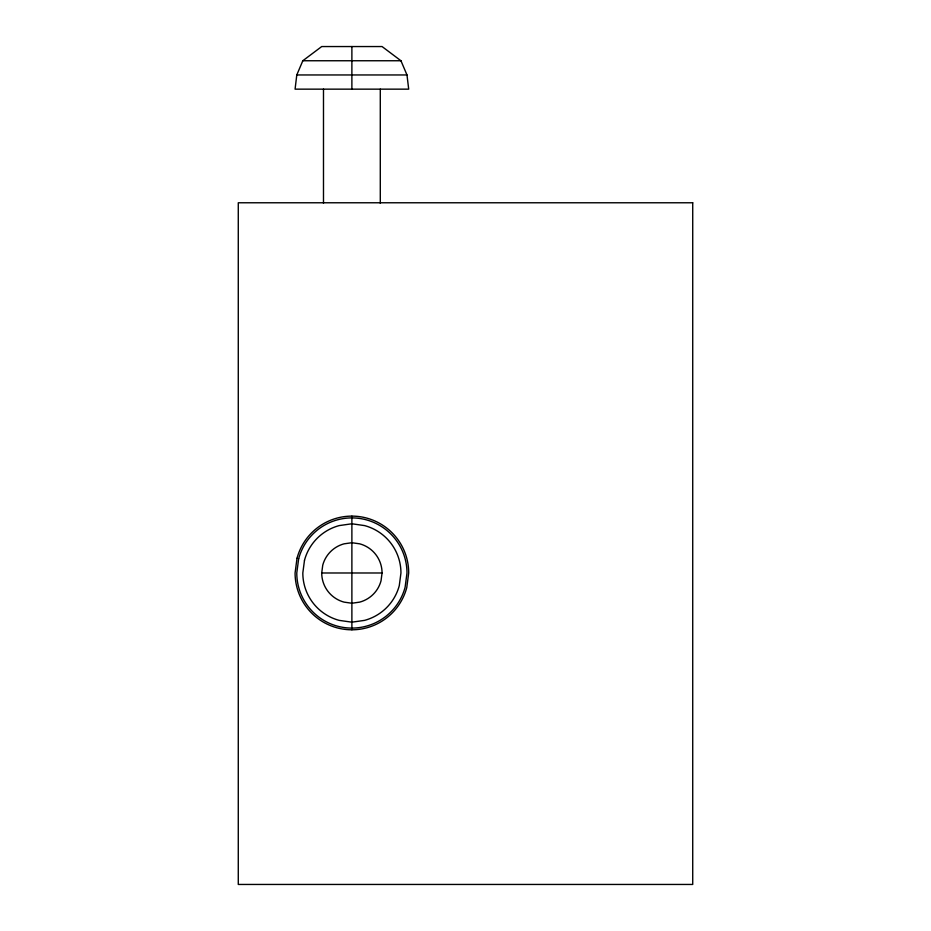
<?xml version="1.0" encoding="UTF-8"?>
<svg xmlns="http://www.w3.org/2000/svg" width="931" height="931" viewBox="0 0 931 931"><rect width="100%" height="100%" fill="white"/><g stroke="black" fill="none" stroke-linecap="round" stroke-linejoin="round"><path stroke-width="1.4" d="M296.78 74.957L295.08 89.155L408.697 89.155L406.987 74.957L400.947 60.748L382.059 46.55L321.719 46.55L302.819 60.748L296.78 74.957L406.987 74.957M321.719 572.984L322.743 565.175A30.176 30.176 0 0 1 344.074 543.832L351.883 542.726L359.692 543.832A30.176 30.176 0 0 1 382.059 572.984L381.035 580.793A30.176 30.176 0 0 1 359.692 602.124L351.883 603.241L344.074 602.124A30.176 30.176 0 0 1 321.719 572.984L382.059 572.984M302.819 60.748L400.947 60.748M380.29 89.155L380.29 203.249M351.883 46.55L351.883 89.155M351.883 516.17L351.883 629.787M323.488 89.155L323.488 203.249M297.012 558.274L295.08 572.984A56.803 56.803 0 0 0 406.754 587.682L408.697 572.984A56.803 56.803 0 0 0 297.012 558.274M298.665 558.716L296.78 572.984A55.104 55.104 0 0 0 405.113 587.24L406.987 572.984A55.104 55.104 0 0 0 298.665 558.716M304.495 560.287L302.819 572.984A49.064 49.064 0 0 0 339.187 620.372L351.883 622.176L364.58 620.372A49.064 49.064 0 0 0 399.271 585.68L400.947 572.984A49.064 49.064 0 0 0 364.58 525.596L351.883 523.781L339.187 525.596A49.064 49.064 0 0 0 304.495 560.287M692.722 202.772L238.278 202.772L238.278 884.45L692.722 884.45L692.722 202.772"/></g></svg>
